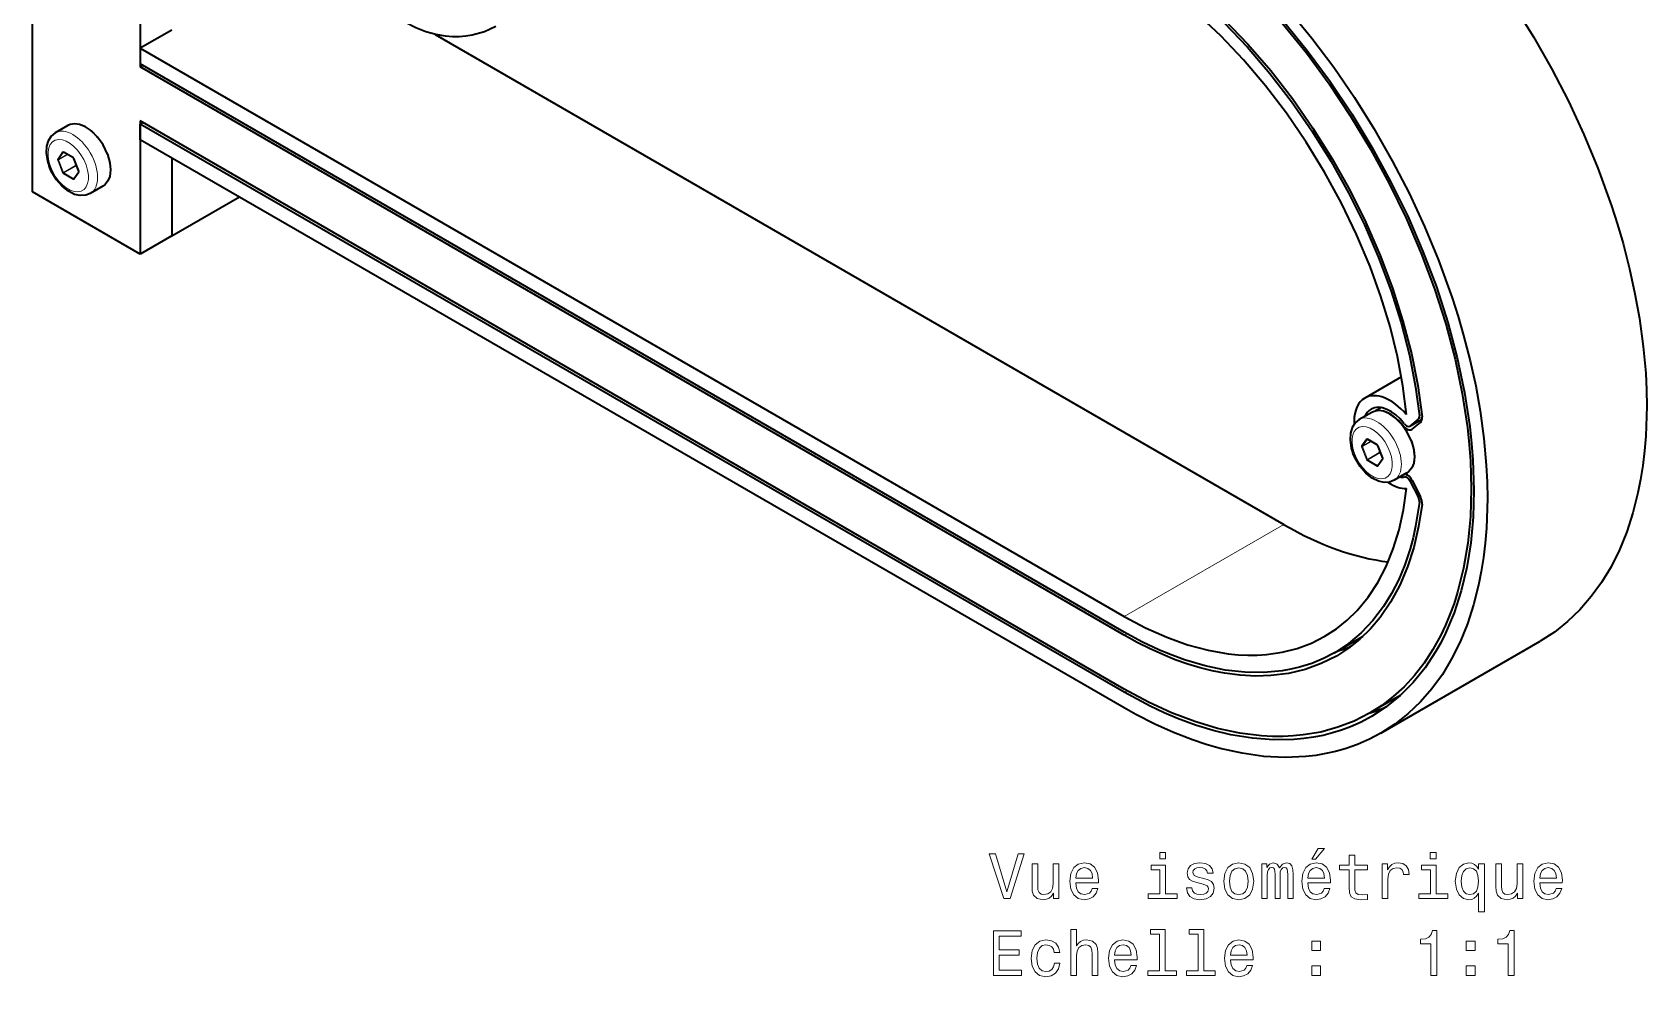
# Model space of a CAD drawing. Extents: x 146 to 1213, y 78 to 979.
# Drawn here: x 771.8 to 898.6, y 737.7 to 811.8 of the extents above; entities that cross this region are included whole.
import ezdxf

# ---------------------------------------------------------------- set-up
doc = ezdxf.new("R2010")
doc.units = 0

msp = doc.modelspace()

# ---------------------------------------------------------------- linework, layer by layer
at = {"color": 7, "lineweight": 35, "ltscale": 0.224539}
for p, q in [((780.26, 819.54), (780.26, 810.56)), ((780.26, 803.38), (780.26, 794.4))]:
    msp.add_line(p, q, dxfattribs=at)
at = {"color": 7, "lineweight": 35, "ltscale": 0.09781}
msp.add_line((771.78, 809.91), (771.78, 813.83), dxfattribs=at)
at = {"color": 7, "lineweight": 35, "ltscale": 0.071444}
msp.add_line((782.74, 811.99), (780.26, 810.56), dxfattribs=at)
at = {"color": 7, "lineweight": 35}
for p, q in [((803.42, 811.64), (870.06, 773.17)), ((780.26, 810.56), (857.54, 765.94)), ((857.54, 764.72), (780.26, 809.33)), ((857.54, 764.47), (780.26, 809.09)), ((857.54, 760.23), (780.26, 804.85)), ((857.54, 759.99), (780.26, 804.61)), ((857.54, 758.76), (780.26, 803.38))]:
    msp.add_line(p, q, dxfattribs=at)
at = {"color": 7, "lineweight": 35, "ltscale": 0.030618}
for p, q in [((780.26, 810.56), (780.26, 809.33)), ((780.26, 810.56), (780.26, 809.33)), ((780.26, 803.38), (780.26, 804.61)), ((780.26, 804.61), (780.26, 803.38))]:
    msp.add_line(p, q, dxfattribs=at)
at = {"color": 7, "lineweight": 35, "ltscale": 0.265363}
msp.add_line((771.78, 799.3), (771.78, 809.91), dxfattribs=at)
at = {"color": 7, "lineweight": 35, "ltscale": 0.006125}
for p, q in [((780.26, 809.33), (780.26, 809.09)), ((780.47, 809.21), (780.26, 809.09)), ((780.26, 804.85), (780.26, 804.61)), ((780.47, 804.73), (780.26, 804.61))]:
    msp.add_line(p, q, dxfattribs=at)
at = {"color": 7, "lineweight": 35, "ltscale": 0.028578}
for p, q in [((774.57, 804.5), (773.58, 803.93)), ((876.98, 781.97), (875.99, 781.4)), ((879.73, 777.21), (878.74, 776.64))]:
    msp.add_line(p, q, dxfattribs=at)
at = {"color": 7, "lineweight": 13, "ltscale": 0.01686}
for p, q in [((774.16, 802.42), (773.77, 801.86)), ((774.22, 802.4), (773.83, 801.85)), ((775.05, 800.26), (775.44, 800.82)), ((876.56, 779.89), (876.17, 779.34)), ((877.46, 777.74), (877.85, 778.29))]:
    msp.add_line(p, q, dxfattribs=at)
at = {"color": 7, "lineweight": 13, "ltscale": 0.026806}
for p, q in [((773.77, 801.78), (774.16, 800.78)), ((775.44, 800.9), (775.05, 801.9))]:
    msp.add_line(p, q, dxfattribs=at)
at = {"color": 7, "lineweight": 13, "ltscale": 0.019478}
msp.add_line((774.51, 802.24), (773.83, 801.85), dxfattribs=at)
at = {"color": 7, "lineweight": 13, "ltscale": 0.020498}
msp.add_line((774.54, 802.21), (773.83, 801.8), dxfattribs=at)
at = {"color": 7, "lineweight": 13, "ltscale": 0.026804}
for p, q in [((773.83, 801.8), (774.22, 800.81)), ((876.17, 779.26), (876.56, 778.26)), ((877.85, 778.37), (877.46, 779.37))]:
    msp.add_line(p, q, dxfattribs=at)
at = {"color": 7, "lineweight": 13, "ltscale": 0.022392}
for p, q in [((774.99, 801.97), (774.22, 802.42)), ((774.22, 800.71), (774.99, 800.26)), ((876.66, 778.24), (877.43, 777.79))]:
    msp.add_line(p, q, dxfattribs=at)
at = {"color": 7, "lineweight": 35, "ltscale": 0.000190148}
for p, q in [((774.23, 802.4), (774.22, 802.4)), ((876.63, 779.87), (876.63, 779.87))]:
    msp.add_line(p, q, dxfattribs=at)
at = {"color": 7, "lineweight": 13, "ltscale": 0.027277}
for p, q in [((775.17, 801.35), (774.22, 800.81)), ((775.2, 801.31), (774.25, 800.77)), ((877.57, 778.82), (876.63, 778.28))]:
    msp.add_line(p, q, dxfattribs=at)
at = {"color": 7, "lineweight": 35, "ltscale": 0.022391}
for p, q in [((775, 801.95), (774.23, 802.4)), ((877.41, 779.42), (876.63, 779.87))]:
    msp.add_line(p, q, dxfattribs=at)
at = {"color": 7, "lineweight": 35, "ltscale": 0.026806}
msp.add_line((775.43, 800.9), (775.04, 801.9), dxfattribs=at)
at = {"color": 7, "lineweight": 13, "ltscale": 0.004038}
msp.add_line((775.19, 801.52), (775.22, 801.36), dxfattribs=at)
at = {"color": 7, "lineweight": 13, "ltscale": 0.001008}
for p, q in [((775.22, 801.36), (775.26, 801.35)), ((877.62, 778.83), (877.66, 778.82))]:
    msp.add_line(p, q, dxfattribs=at)
at = {"color": 7, "lineweight": 35, "ltscale": 0.153094}
for p, q in [((782.74, 801.95), (782.74, 795.83)), ((782.74, 801.95), (782.74, 795.83)), ((782.74, 795.83), (788.04, 798.89))]:
    msp.add_line(p, q, dxfattribs=at)
at = {"color": 7, "lineweight": 13, "ltscale": 0.022391}
msp.add_line((774.25, 800.77), (775.03, 800.32), dxfattribs=at)
at = {"color": 7, "lineweight": 13, "ltscale": 0.001214}
msp.add_line((775.07, 800.34), (775.03, 800.32), dxfattribs=at)
at = {"color": 7, "lineweight": 35, "ltscale": 0.016861}
msp.add_line((775.05, 800.31), (775.44, 800.86), dxfattribs=at)
at = {"color": 7, "lineweight": 13, "ltscale": 0.002202}
msp.add_line((775.2, 801.31), (775.28, 801.29), dxfattribs=at)
at = {"color": 7, "lineweight": 35, "ltscale": 0.244948}
msp.add_line((780.26, 794.4), (771.78, 799.3), dxfattribs=at)
at = {"color": 7, "lineweight": 35, "ltscale": 0.028577}
msp.add_line((777.32, 799.73), (776.33, 799.16), dxfattribs=at)
at = {"color": 7, "lineweight": 35, "ltscale": 0.071445}
msp.add_line((782.74, 795.83), (780.26, 794.4), dxfattribs=at)
at = {"color": 7, "lineweight": 35, "ltscale": 0.08305}
msp.add_line((879.3, 784.76), (876.42, 783.09), dxfattribs=at)
at = {"color": 7, "lineweight": 35, "ltscale": 0.013119}
msp.add_line((877.73, 782.35), (877.27, 782.08), dxfattribs=at)
at = {"color": 7, "lineweight": 35, "ltscale": 0.027687}
msp.add_line((879.97, 780.89), (880.93, 781.44), dxfattribs=at)
at = {"color": 7, "lineweight": 13, "ltscale": 0.02706}
msp.add_line((879.99, 780.9), (880.93, 781.44), dxfattribs=at)
at = {"color": 7, "lineweight": 35, "ltscale": 0.020883}
for p, q in [((879.99, 780.9), (880.64, 781.43)), ((880.15, 780.65), (880.8, 781.18))]:
    msp.add_line(p, q, dxfattribs=at)
at = {"color": 7, "lineweight": 13, "ltscale": 0.008372}
msp.add_line((880.93, 781.6), (880.64, 781.43), dxfattribs=at)
at = {"color": 7, "lineweight": 13, "ltscale": 0.005466}
msp.add_line((880.91, 781.81), (880.72, 781.7), dxfattribs=at)
at = {"color": 7, "lineweight": 13, "ltscale": 0.016861}
msp.add_line((876.63, 779.87), (876.24, 779.32), dxfattribs=at)
at = {"color": 7, "lineweight": 13, "ltscale": 0.022393}
for p, q in [((877.4, 779.45), (876.62, 779.89)), ((876.62, 778.18), (877.4, 777.73))]:
    msp.add_line(p, q, dxfattribs=at)
at = {"color": 7, "lineweight": 13, "ltscale": 0.004534}
msp.add_line((879.58, 781.02), (879.42, 780.93), dxfattribs=at)
at = {"color": 7, "lineweight": 13, "ltscale": 0.01948}
msp.add_line((876.91, 779.71), (876.24, 779.32), dxfattribs=at)
at = {"color": 7, "lineweight": 13, "ltscale": 0.0205}
msp.add_line((876.95, 779.69), (876.24, 779.28), dxfattribs=at)
at = {"color": 7, "lineweight": 13, "ltscale": 0.026805}
msp.add_line((876.24, 779.28), (876.63, 778.28), dxfattribs=at)
at = {"color": 7, "lineweight": 13, "ltscale": 0.027278}
msp.add_line((877.6, 778.79), (876.66, 778.24), dxfattribs=at)
at = {"color": 7, "lineweight": 35, "ltscale": 0.026805}
msp.add_line((877.84, 778.37), (877.45, 779.37), dxfattribs=at)
at = {"color": 7, "lineweight": 13, "ltscale": 0.004037}
msp.add_line((877.6, 778.99), (877.62, 778.83), dxfattribs=at)
at = {"color": 7, "lineweight": 13, "ltscale": 0.002201}
msp.add_line((877.6, 778.79), (877.69, 778.76), dxfattribs=at)
at = {"color": 7, "lineweight": 13, "ltscale": 0.001213}
msp.add_line((877.48, 777.82), (877.43, 777.79), dxfattribs=at)
at = {"color": 7, "lineweight": 35, "ltscale": 0.01686}
msp.add_line((877.45, 777.79), (877.84, 778.34), dxfattribs=at)
at = {"color": 7, "lineweight": 13, "ltscale": 0.007484}
msp.add_line((879.79, 777.05), (879.53, 776.9), dxfattribs=at)
at = {"color": 7, "lineweight": 13, "ltscale": 0.004341}
msp.add_line((880.14, 776.64), (879.99, 776.55), dxfattribs=at)
at = {"color": 7, "lineweight": 35, "ltscale": 0.035764}
for p, q in [((879.99, 776.55), (880.64, 775.28)), ((880.15, 776.61), (880.8, 775.34))]:
    msp.add_line(p, q, dxfattribs=at)
at = {"color": 7, "lineweight": 13, "ltscale": 0.00435}
msp.add_line((880.64, 775.28), (880.79, 775.36), dxfattribs=at)
at = {"color": 7, "lineweight": 13, "ltscale": 0.005617}
msp.add_line((880.72, 774.92), (880.91, 775.03), dxfattribs=at)
at = {"color": 7, "lineweight": 13, "ltscale": 0.361298}
msp.add_line((857.54, 765.94), (870.06, 773.17), dxfattribs=at)
at = {"color": 7, "lineweight": 13, "ltscale": 0.006151}
msp.add_line((857.76, 764.59), (857.54, 764.47), dxfattribs=at)
at = {"color": 7, "lineweight": 35, "ltscale": 0.064684}
msp.add_line((874.05, 763.09), (876.29, 764.39), dxfattribs=at)
at = {"color": 7, "lineweight": 35, "ltscale": 0.3613}
msp.add_line((877.69, 756.78), (890.21, 764.01), dxfattribs=at)
at = {"color": 7, "lineweight": 13, "ltscale": 0.006146}
msp.add_line((857.54, 759.99), (857.76, 760.11), dxfattribs=at)
at = {"color": 7, "lineweight": 35, "ltscale": 0.069831}
msp.add_line((879.21, 759.74), (876.8, 758.34), dxfattribs=at)
at = {"color": 7, "lineweight": 35}
for points in [[(857.54, 823.39), (858.62, 822.74), (859.69, 822.05), (860.77, 821.3), (861.85, 820.51), (863.96, 818.8), (866.04, 816.92), (868.07, 814.89), (870.02, 812.71), (871.91, 810.39), (873.71, 807.96), (875.41, 805.42), (876.99, 802.8), (878.46, 800.11), (879.8, 797.38), (880.99, 794.61), (882.05, 791.82), (882.95, 789.03), (883.69, 786.25), (884.27, 783.53), (884.68, 780.85), (884.82, 779.53), (884.92, 778.24), (884.99, 775.84)], [(857.54, 823.14), (858.61, 822.5), (859.68, 821.81), (860.76, 821.07), (861.83, 820.28), (863.94, 818.57), (866, 816.7), (868.02, 814.67), (869.97, 812.5), (871.84, 810.19), (873.63, 807.77), (875.31, 805.24), (876.89, 802.63), (878.35, 799.95), (879.68, 797.21), (880.87, 794.45), (881.91, 791.68), (882.79, 788.91), (883.52, 786.15), (884.09, 783.44), (884.49, 780.77), (884.62, 779.46), (884.72, 778.17), (884.78, 775.96)], [(857.54, 818.9), (858.54, 818.3), (859.53, 817.66), (860.53, 816.96), (861.53, 816.21), (863.48, 814.6), (865.39, 812.82), (867.25, 810.88), (869.04, 808.81), (870.74, 806.61), (872.35, 804.29), (873.86, 801.89), (875.25, 799.41), (876.51, 796.88), (877.63, 794.3), (878.61, 791.72), (879.43, 789.14), (880.09, 786.58), (880.59, 784.07), (880.93, 781.61)], [(857.54, 818.66), (858.53, 818.06), (859.52, 817.42), (860.52, 816.72), (861.51, 815.98), (863.46, 814.37), (865.36, 812.59), (867.21, 810.66), (868.98, 808.59), (870.68, 806.39), (872.28, 804.08), (873.78, 801.68), (875.15, 799.21), (876.4, 796.69), (877.51, 794.14), (878.47, 791.57), (879.28, 789), (879.93, 786.45), (880.42, 783.94), (880.72, 781.7)], [(879.7, 781.81), (879.42, 784.06), (878.99, 786.36), (878.41, 788.7), (877.7, 791.06), (876.84, 793.42), (875.79, 795.93), (874.6, 798.41), (873.27, 800.83), (871.83, 803.19), (870.28, 805.46), (868.63, 807.61), (866.91, 809.64), (865.11, 811.54), (863.25, 813.28), (861.35, 814.85), (860.39, 815.58), (859.42, 816.25), (857.54, 817.43)], [(870.38, 813.67), (872.27, 811.36), (873.99, 809.07), (875.62, 806.69), (877.15, 804.25), (878.58, 801.73), (879.91, 799.17), (881.12, 796.56), (882.22, 793.92), (883.29, 790.97), (883.76, 789.49), (884.19, 788), (884.7, 786.03), (885.14, 784.06), (885.49, 782.1), (885.78, 779.92), (885.97, 777.82), (886.03, 776.51), (886.06, 775.22)], [(888.13, 813.92), (889.67, 811.47), (891.1, 808.96), (892.43, 806.4), (893.64, 803.79), (894.73, 801.15), (895.8, 798.2), (896.28, 796.71), (896.71, 795.23), (897.22, 793.25), (897.65, 791.28), (898, 789.33), (898.3, 787.15), (898.49, 785.05), (898.55, 783.74), (898.57, 782.45)], [(808.19, 812.27), (807.3, 811.86), (806.33, 811.59), (805.83, 811.5), (805.3, 811.46), (804.77, 811.46), (804.22, 811.5), (803.46, 811.63), (802.68, 811.85), (801.89, 812.17), (801.1, 812.58)], [(773.58, 803.93), (773.26, 803.66), (773.03, 803.29), (772.9, 802.87), (772.87, 802.33), (772.97, 801.7), (773.09, 801.29)], [(777.69, 802.24), (777.33, 802.98), (776.91, 803.58), (776.42, 804.07), (775.96, 804.39), (775.49, 804.58), (775.11, 804.63), (774.75, 804.58), (774.57, 804.5)], [(777.69, 802.24), (777.87, 801.57), (777.92, 801.01), (777.86, 800.5), (777.72, 800.14), (777.49, 799.86), (777.32, 799.73)], [(776.33, 799.16), (775.97, 799.02), (775.53, 799), (775.1, 799.09), (774.62, 799.33), (774.11, 799.73), (773.67, 800.24), (773.26, 800.9), (773.09, 801.29)], [(898.57, 782.45), (898.5, 780.1), (898.4, 778.94), (898.27, 777.81), (898.09, 776.71), (897.88, 775.64), (897.49, 774.08), (897, 772.58), (896.43, 771.17), (895.77, 769.83), (895.03, 768.62), (894.22, 767.5), (893.33, 766.47), (892.36, 765.54), (891.32, 764.72), (890.21, 764.01)], [(875.99, 781.4), (875.67, 781.14), (875.43, 780.77), (875.31, 780.34), (875.28, 779.81), (875.37, 779.17), (875.5, 778.77)], [(880.09, 779.71), (879.74, 780.46), (879.31, 781.05), (878.82, 781.55), (878.36, 781.86), (877.9, 782.06), (877.51, 782.11), (877.16, 782.05), (876.98, 781.97)], [(878.74, 776.64), (878.37, 776.49), (877.94, 776.47), (877.5, 776.57), (877.02, 776.8), (876.52, 777.2), (876.07, 777.71), (875.67, 778.37), (875.5, 778.77)], [(880.09, 779.71), (880.28, 779.04), (880.33, 778.48), (880.27, 777.98), (880.12, 777.62), (879.9, 777.33), (879.73, 777.21)], [(873.3, 764.39), (874.2, 764.98), (875.05, 765.65), (875.84, 766.42), (876.69, 767.45), (877.45, 768.61), (878.11, 769.88), (878.67, 771.26), (879.12, 772.74), (879.46, 774.31), (879.7, 775.98)], [(880.72, 774.92), (880.42, 773.03), (880.22, 772.13), (879.99, 771.26), (879.58, 770.01), (879.09, 768.84), (878.53, 767.74), (877.9, 766.72), (877.07, 765.63), (876.15, 764.66), (875.14, 763.81), (874.05, 763.09)], [(880.93, 774.77), (880.66, 773.02), (880.28, 771.37), (879.78, 769.83), (879.17, 768.39), (878.46, 767.07), (877.64, 765.87), (876.87, 764.97), (876.05, 764.16), (875.15, 763.45), (874.2, 762.83)], [(884.78, 775.96), (884.72, 773.79), (884.52, 771.71), (884.18, 769.73), (883.72, 767.86), (883.44, 766.96), (883.12, 766.09), (882.78, 765.27), (882.4, 764.48), (881.78, 763.34), (881.09, 762.29), (880.33, 761.32), (879.52, 760.43), (878.66, 759.65), (877.76, 758.95), (876.8, 758.34)], [(884.99, 775.84), (884.93, 773.74), (884.75, 771.72), (884.44, 769.79), (884, 767.96), (883.45, 766.24), (882.78, 764.64), (882.4, 763.88), (881.99, 763.16), (881.16, 761.9), (880.23, 760.76), (879.22, 759.74), (878.12, 758.85), (876.95, 758.08)], [(886.06, 775.22), (885.98, 772.87), (885.89, 771.71), (885.75, 770.58), (885.58, 769.48), (885.37, 768.41), (884.97, 766.85), (884.49, 765.36), (883.91, 763.94), (883.25, 762.61), (882.52, 761.39), (881.7, 760.27), (880.81, 759.24), (879.84, 758.32), (878.8, 757.5), (877.69, 756.78)], [(857.54, 765.94), (859.21, 765.05), (860.87, 764.31), (862.51, 763.72), (864.12, 763.29), (865.69, 763.02), (866.48, 762.94), (867.25, 762.91), (867.98, 762.91), (868.7, 762.96), (869.93, 763.14), (871.11, 763.44), (872.24, 763.86), (873.3, 764.39)], [(874.05, 763.09), (873.18, 762.64), (872.26, 762.26), (871.31, 761.96), (870.63, 761.8), (869.93, 761.68), (868.5, 761.55), (867, 761.57), (865.46, 761.74), (863.88, 762.07), (862.27, 762.54), (861.29, 762.9), (860.31, 763.31), (858.93, 763.96), (857.54, 764.72)], [(874.2, 762.83), (873.01, 762.24), (871.75, 761.78), (870.43, 761.47), (869.04, 761.3), (867.86, 761.26), (866.64, 761.33), (865.4, 761.49), (864.45, 761.67), (863.49, 761.91), (862.52, 762.21), (861.54, 762.55), (860.56, 762.95), (859.56, 763.4), (858.55, 763.91), (857.54, 764.47)], [(876.8, 758.34), (875.59, 757.73), (874.32, 757.24), (872.99, 756.87), (871.6, 756.64), (870.81, 756.56), (870.01, 756.53), (869.17, 756.53), (868.33, 756.58), (866.61, 756.79), (864.86, 757.16), (863.07, 757.69), (861.26, 758.38), (859.43, 759.22), (857.54, 760.23)], [(876.95, 758.08), (876.14, 757.65), (875.3, 757.28), (874.61, 757.02), (873.89, 756.8), (873.16, 756.61), (872.41, 756.47), (871.64, 756.36), (870.86, 756.28), (869.26, 756.26), (867.61, 756.38), (865.91, 756.66), (864.53, 756.99), (863.14, 757.42), (861.73, 757.94), (860.66, 758.39), (859.58, 758.9), (857.54, 759.99)], [(877.69, 756.78), (876.79, 756.31), (875.86, 755.9), (874.89, 755.56), (874.14, 755.35), (873.38, 755.18), (872.59, 755.04), (871.8, 754.95), (870.17, 754.88), (868.5, 754.96), (866.79, 755.2), (865.06, 755.58), (863.97, 755.89), (862.89, 756.26), (861.41, 756.83), (859.93, 757.5), (858.46, 758.25), (857.54, 758.76)]]:
    msp.add_lwpolyline(points, dxfattribs=at)
at = {"color": 7, "lineweight": 13}
for points in [[(849.2, 747.31), (848.32, 744.32), (847.42, 747.31), (846.94, 747.31), (848.07, 743.8), (848.57, 743.8), (849.68, 747.31)], [(860.79, 747.42), (860.32, 747.42), (860.32, 746.92), (860.79, 746.92)], [(872.26, 746.88), (872.56, 746.88), (873.26, 747.73), (872.76, 747.73)], [(875.19, 746.04), (875.19, 744.68), (875.22, 744.24), (875.37, 743.94), (875.65, 743.76), (876.13, 743.7), (876.65, 743.73), (876.65, 744.11), (876.27, 744.08), (875.92, 744.12), (875.73, 744.25), (875.65, 744.46), (875.64, 744.76), (875.64, 746.04), (876.65, 746.04), (876.65, 746.42), (875.64, 746.42), (875.64, 747.21), (875.19, 747.21), (875.19, 746.42), (874.43, 746.42), (874.43, 746.04)], [(882.04, 747.42), (881.57, 747.42), (881.57, 746.92), (882.04, 746.92)], [(852.4, 746.51), (851.96, 746.51), (851.96, 744.94), (851.9, 744.58), (851.76, 744.32), (851.53, 744.16), (851.23, 744.11), (851, 744.15), (850.85, 744.27), (850.76, 744.48), (850.74, 744.77), (850.74, 746.51), (850.3, 746.51), (850.3, 744.73), (850.31, 744.37), (850.41, 744.07), (850.7, 743.8), (851.17, 743.7), (851.42, 743.74), (851.64, 743.83), (851.82, 743.99), (851.98, 744.21), (851.98, 743.8), (852.4, 743.8)], [(853.74, 745.03), (855.51, 745.03), (855.52, 745.23), (855.44, 745.81), (855.21, 746.25), (854.86, 746.51), (854.39, 746.6), (853.93, 746.5), (853.58, 746.22), (853.35, 745.76), (853.27, 745.16), (853.35, 744.54), (853.57, 744.08), (853.92, 743.8), (854.38, 743.7), (854.77, 743.77), (855.09, 743.94), (855.33, 744.21), (855.47, 744.58), (855.03, 744.58), (854.94, 744.38), (854.8, 744.22), (854.43, 744.1), (854.14, 744.16), (853.93, 744.33), (853.79, 744.62), (853.74, 745.01)], [(853.74, 745.4), (853.79, 745.75), (853.93, 746), (854.13, 746.16), (854.41, 746.22), (854.67, 746.16), (854.88, 746), (855.01, 745.75), (855.05, 745.4)], [(860.78, 744.17), (860.78, 746.42), (859.64, 746.42), (859.64, 746.04), (860.33, 746.04), (860.33, 744.17), (859.42, 744.17), (859.42, 743.8), (861.69, 743.8), (861.69, 744.17)], [(863.78, 745.38), (863.35, 745.48), (863.04, 745.6), (862.93, 745.83), (862.96, 746), (863.07, 746.12), (863.24, 746.2), (863.48, 746.23), (863.72, 746.2), (863.91, 746.1), (864.03, 745.97), (864.08, 745.79), (864.51, 745.79), (864.51, 745.8), (864.44, 746.13), (864.23, 746.38), (863.91, 746.54), (863.48, 746.6), (863.06, 746.54), (862.74, 746.38), (862.55, 746.13), (862.49, 745.82), (862.53, 745.51), (862.67, 745.3), (862.9, 745.15), (863.24, 745.05), (863.74, 744.92), (864.04, 744.8), (864.12, 744.7), (864.15, 744.55), (864.1, 744.36), (863.98, 744.22), (863.79, 744.13), (863.52, 744.1), (863.25, 744.13), (863.05, 744.23), (862.91, 744.41), (862.85, 744.64), (862.42, 744.64), (862.5, 744.24), (862.7, 743.95), (863.03, 743.77), (863.48, 743.7), (863.96, 743.77), (864.31, 743.95), (864.52, 744.23), (864.59, 744.6), (864.54, 744.91), (864.38, 745.13), (864.12, 745.27)], [(865.36, 745.15), (865.44, 744.54), (865.67, 744.08), (866.04, 743.8), (866.54, 743.7), (867.02, 743.8), (867.39, 744.08), (867.62, 744.53), (867.71, 745.15), (867.62, 745.77), (867.39, 746.23), (867.02, 746.5), (866.54, 746.6), (866.04, 746.5), (865.67, 746.22), (865.44, 745.77)], [(865.81, 745.16), (865.86, 745.61), (866, 745.94), (866.23, 746.14), (866.54, 746.21), (866.84, 746.14), (867.06, 745.94), (867.21, 745.61), (867.26, 745.16), (867.21, 744.7), (867.06, 744.36), (866.84, 744.16), (866.54, 744.1), (866.23, 744.16), (866, 744.36), (865.86, 744.7)], [(868.35, 743.8), (868.76, 743.8), (868.76, 745.61), (868.78, 745.88), (868.86, 746.08), (868.98, 746.2), (869.13, 746.24), (869.25, 746.2), (869.33, 746.1), (869.37, 745.93), (869.38, 745.7), (869.38, 743.8), (869.77, 743.8), (869.77, 745.61), (869.79, 745.88), (869.87, 746.07), (869.99, 746.2), (870.14, 746.24), (870.26, 746.2), (870.34, 746.1), (870.39, 745.7), (870.39, 743.8), (870.8, 743.8), (870.8, 745.67), (870.78, 746.06), (870.7, 746.36), (870.53, 746.54), (870.27, 746.6), (869.96, 746.5), (869.73, 746.21), (869.54, 746.5), (869.23, 746.6), (868.94, 746.5), (868.74, 746.22), (868.74, 746.51), (868.35, 746.51)], [(871.95, 745.03), (873.73, 745.03), (873.73, 745.23), (873.65, 745.81), (873.43, 746.25), (873.08, 746.51), (872.61, 746.6), (872.15, 746.5), (871.8, 746.22), (871.57, 745.76), (871.49, 745.16), (871.56, 744.54), (871.79, 744.08), (872.14, 743.8), (872.59, 743.7), (872.99, 743.77), (873.31, 743.94), (873.55, 744.21), (873.68, 744.58), (873.24, 744.58), (873.15, 744.38), (873.02, 744.22), (872.65, 744.1), (872.36, 744.16), (872.14, 744.33), (872, 744.62), (871.95, 745.01)], [(871.95, 745.4), (872.01, 745.75), (872.14, 746), (872.35, 746.16), (872.62, 746.22), (872.89, 746.16), (873.1, 746), (873.22, 745.75), (873.27, 745.4)], [(877.8, 743.8), (878.25, 743.8), (878.25, 745.35), (878.29, 745.72), (878.43, 745.99), (878.65, 746.15), (878.95, 746.21), (879.17, 746.17), (879.33, 746.07), (879.44, 745.9), (879.47, 745.67), (879.92, 745.67), (879.86, 746.07), (879.69, 746.37), (879.42, 746.54), (879.04, 746.6), (878.78, 746.56), (878.56, 746.46), (878.36, 746.29), (878.21, 746.06), (878.21, 746.51), (877.8, 746.51)], [(882.03, 744.17), (882.03, 746.42), (880.89, 746.42), (880.89, 746.04), (881.58, 746.04), (881.58, 744.17), (880.68, 744.17), (880.68, 743.8), (882.95, 743.8), (882.95, 744.17)], [(885.37, 746.09), (885.22, 746.32), (885.04, 746.48), (884.83, 746.57), (884.6, 746.6), (884.17, 746.5), (883.83, 746.22), (883.62, 745.77), (883.54, 745.16), (883.62, 744.54), (883.83, 744.09), (884.17, 743.8), (884.6, 743.7), (884.83, 743.73), (885.03, 743.82), (885.21, 743.98), (885.37, 744.21), (885.37, 742.75), (885.82, 742.75), (885.82, 746.51), (885.37, 746.51)], [(883.99, 745.16), (884.04, 745.61), (884.18, 745.93), (884.39, 746.14), (884.67, 746.21), (884.96, 746.14), (885.19, 745.94), (885.32, 745.61), (885.37, 745.16), (885.32, 744.7), (885.19, 744.37), (884.96, 744.17), (884.67, 744.1), (884.39, 744.17), (884.18, 744.37), (884.04, 744.7)], [(888.83, 746.51), (888.39, 746.51), (888.39, 744.94), (888.34, 744.58), (888.19, 744.32), (887.96, 744.16), (887.67, 744.11), (887.43, 744.15), (887.28, 744.27), (887.19, 744.48), (887.17, 744.77), (887.17, 746.51), (886.73, 746.51), (886.73, 744.73), (886.74, 744.37), (886.84, 744.07), (887.13, 743.8), (887.6, 743.7), (887.85, 743.74), (888.07, 743.83), (888.26, 743.99), (888.41, 744.21), (888.41, 743.8), (888.83, 743.8)], [(890.17, 745.03), (891.94, 745.03), (891.95, 745.23), (891.87, 745.81), (891.65, 746.25), (891.29, 746.51), (890.82, 746.6), (890.36, 746.5), (890.01, 746.22), (889.78, 745.76), (889.7, 745.16), (889.78, 744.54), (890.01, 744.08), (890.35, 743.8), (890.81, 743.7), (891.2, 743.77), (891.52, 743.94), (891.76, 744.21), (891.9, 744.58), (891.46, 744.58), (891.37, 744.38), (891.24, 744.22), (890.86, 744.1), (890.58, 744.16), (890.36, 744.33), (890.22, 744.62), (890.17, 745.01)], [(890.17, 745.4), (890.22, 745.75), (890.36, 746), (890.57, 746.16), (890.84, 746.22), (891.11, 746.16), (891.31, 746), (891.44, 745.75), (891.48, 745.4)], [(847.26, 737.75), (849.48, 737.75), (849.48, 738.18), (847.72, 738.18), (847.72, 739.36), (849.29, 739.36), (849.29, 739.78), (847.72, 739.78), (847.72, 740.83), (849.44, 740.83), (849.44, 741.25), (847.26, 741.25)], [(852.04, 739.56), (852.47, 739.56), (852.38, 739.97), (852.17, 740.28), (851.83, 740.48), (851.39, 740.56), (850.91, 740.46), (850.54, 740.17), (850.31, 739.72), (850.23, 739.1), (850.3, 738.49), (850.53, 738.04), (850.89, 737.75), (851.38, 737.66), (851.81, 737.73), (852.15, 737.94), (852.38, 738.28), (852.48, 738.72), (852.06, 738.72), (851.98, 738.44), (851.84, 738.23), (851.64, 738.1), (851.39, 738.06), (851.08, 738.12), (850.86, 738.32), (850.72, 738.65), (850.68, 739.11), (850.72, 739.57), (850.87, 739.9), (851.09, 740.1), (851.39, 740.17), (851.65, 740.12), (851.85, 740.01), (851.98, 739.82)], [(853.35, 737.75), (853.79, 737.75), (853.79, 739.32), (853.84, 739.67), (853.98, 739.94), (854.21, 740.1), (854.51, 740.16), (854.75, 740.11), (854.91, 739.97), (854.98, 739.75), (855.01, 739.44), (855.01, 737.75), (855.45, 737.75), (855.45, 739.53), (855.43, 739.89), (855.34, 740.19), (855.04, 740.46), (854.58, 740.56), (854.33, 740.52), (854.11, 740.43), (853.93, 740.27), (853.79, 740.07), (853.79, 741.37), (853.35, 741.37)], [(856.77, 738.98), (858.55, 738.98), (858.55, 739.19), (858.47, 739.77), (858.25, 740.2), (857.9, 740.46), (857.43, 740.56), (856.97, 740.46), (856.62, 740.17), (856.39, 739.72), (856.31, 739.11), (856.38, 738.49), (856.61, 738.04), (856.96, 737.75), (857.41, 737.66), (857.81, 737.72), (858.13, 737.89), (858.37, 738.17), (858.5, 738.53), (858.06, 738.53), (857.97, 738.33), (857.84, 738.18), (857.47, 738.06), (857.18, 738.11), (856.96, 738.29), (856.82, 738.58), (856.77, 738.96)], [(860.3, 741), (860.3, 738.13), (859.39, 738.13), (859.39, 737.75), (861.65, 737.75), (861.65, 738.13), (860.75, 738.13), (860.75, 741.37), (859.61, 741.37), (859.61, 741)], [(863.34, 741), (863.34, 738.13), (862.42, 738.13), (862.42, 737.75), (864.69, 737.75), (864.69, 738.13), (863.78, 738.13), (863.78, 741.37), (862.64, 741.37), (862.64, 741)], [(865.88, 738.98), (867.65, 738.98), (867.66, 739.19), (867.58, 739.77), (867.36, 740.2), (867, 740.46), (866.54, 740.56), (866.08, 740.46), (865.72, 740.17), (865.5, 739.72), (865.42, 739.11), (865.49, 738.49), (865.72, 738.04), (866.07, 737.75), (866.52, 737.66), (866.91, 737.72), (867.24, 737.89), (867.47, 738.17), (867.61, 738.53), (867.17, 738.53), (867.08, 738.33), (866.95, 738.18), (866.58, 738.06), (866.29, 738.11), (866.07, 738.29), (865.93, 738.58), (865.88, 738.96)], [(881.62, 737.75), (882.08, 737.75), (882.08, 741.28), (881.74, 741.28), (881.65, 740.97), (881.47, 740.76), (881.19, 740.64), (880.81, 740.6), (880.81, 740.24), (881.62, 740.24)], [(887.7, 737.75), (888.16, 737.75), (888.16, 741.28), (887.81, 741.28), (887.72, 740.97), (887.54, 740.76), (887.26, 740.64), (886.88, 740.6), (886.88, 740.24), (887.7, 740.24)], [(856.77, 739.35), (856.83, 739.7), (856.96, 739.96), (857.17, 740.11), (857.44, 740.17), (857.71, 740.11), (857.92, 739.96), (858.04, 739.7), (858.09, 739.35)], [(865.88, 739.35), (865.94, 739.7), (866.07, 739.96), (866.28, 740.11), (866.55, 740.17), (866.82, 740.11), (867.02, 739.96), (867.15, 739.7), (867.2, 739.35)], [(872.26, 739.71), (872.96, 739.71), (872.96, 740.46), (872.26, 740.46)], [(884.4, 739.71), (885.1, 739.71), (885.1, 740.46), (884.4, 740.46)], [(872.26, 737.75), (872.96, 737.75), (872.96, 738.5), (872.26, 738.5)], [(884.4, 737.75), (885.1, 737.75), (885.1, 738.5), (884.4, 738.5)]]:
    msp.add_lwpolyline(points, close=True, dxfattribs=at)
at = {"color": 7, "lineweight": 35}
for centre, radius, start, end in [((774.94, 801.86), 0.106, 19.8785, 55.2989), ((775.37, 800.87), 0.0644, 352.3851, 24.9944), ((879.55, 781.26), 3.95, 180.0263, 183.0677), ((877.35, 779.34), 0.106, 19.8785, 55.2989), ((877.78, 778.35), 0.0644, 352.3851, 24.9944), ((870.93, 774.29), 11.56, 286.8618, 292.6977), ((872.76, 771.12), 13.39, 287.8089, 293.7258)]:
    msp.add_arc(centre, radius, start, end, dxfattribs=at)
at = {"color": 7, "lineweight": 13}
for centre, radius, start, end in [((772.85, 801.05), 2.34, 7.2735, 22.4312), ((775.12, 801.38), 0.104, 320.8028, 349.2229), ((875.25, 778.53), 2.34, 7.2735, 22.4312), ((877.52, 778.85), 0.104, 320.8028, 349.2229)]:
    msp.add_arc(centre, radius, start, end, dxfattribs=at)
for centre, major_axis, ratio, start_param, end_param in [((774.96, 801.54), (-1.38, 2.38), 0.57735, 3.141622, 6.283214), ((775.95, 802.12), (-1.38, 2.38), 0.57735, 3.141622, 6.283214), ((774.6, 801.34), (-1.12, 1.95), 0.57735, 4.426991, 10.710176), ((773.83, 801.79), (-0.05, 0.0866), 0.57735, 0.261799, 1.308997), ((773.8, 801.88), (-0.0409, 0.0287), 0.788675, 1.219917, 2.790713), ((773.8, 801.8), (-0.0466, -0.0181), 0.211325, 0.631914, 2.202711), ((773.86, 801.81), (-0.025, 0.0433), 0.57735, 0.261799, 1.308997), ((774.22, 802.34), (-0.05, 0.0866), 0.57735, 5.497787, 6.544985), ((774.19, 802.44), (-0.0409, 0.0287), 0.788675, 1.219917, 2.790713), ((774.25, 802.44), (0.025, 0.0433), 0.57735, 2.356194, 3.141593), ((774.99, 801.89), (-0.05, 0.0866), 0.57735, 4.45059, 5.497787), ((775.03, 801.99), (0.025, 0.0433), 0.57735, 2.356194, 3.141593), ((775.09, 801.92), (0.0466, 0.0181), 0.211325, 3.141593, 3.773507), ((775.2, 801.35), (-0.0495, -0.0072), 0.042906, 4.250387, 5.373351), ((775.2, 801.35), (-0.025, 0.0433), 0.57735, 1.308997, 2.356194), ((774.19, 800.8), (-0.0466, -0.0181), 0.211325, 0.631914, 2.202711), ((774.22, 800.79), (-0.05, 0.0866), 0.57735, 1.308997, 2.356194), ((774.25, 800.81), (-0.025, 0.0433), 0.57735, 1.308997, 2.356194), ((774.25, 800.73), (-0.025, -0.0433), 0.57735, 3.926991, 5.497787), ((775.03, 800.28), (-0.025, -0.0433), 0.57735, 3.926991, 5.497787), ((774.99, 800.34), (-0.05, 0.0866), 0.57735, 2.356194, 3.403392), ((775.03, 800.36), (-0.025, 0.0433), 0.57735, 2.356194, 3.04319), ((775.09, 800.28), (0.0409, -0.0287), 0.788675, 3.141471, 4.36151), ((775.48, 800.92), (0.0466, 0.0181), 0.211325, 3.141593, 3.773507), ((775.48, 800.84), (0.0409, -0.0287), 0.788675, 3.141471, 4.36151), ((775.38, 800.89), (-0.05, 0.0866), 0.57735, 3.403392, 4.45059), ((878.35, 779.59), (-1.38, 2.38), 0.57735, 3.141622, 6.283214), ((877.36, 779.02), (-1.38, 2.38), 0.57735, 3.141622, 6.283214), ((877.01, 778.81), (-1.12, 1.95), 0.57735, 4.426991, 10.710176), ((876.62, 779.81), (-0.05, 0.0866), 0.57735, 5.497787, 6.544985), ((876.6, 779.91), (-0.0409, 0.0287), 0.788675, 1.219917, 2.790713), ((876.66, 779.92), (0.025, 0.0433), 0.57735, 2.356194, 3.141593), ((876.23, 779.26), (-0.05, 0.0866), 0.57735, 0.261799, 1.308997), ((876.21, 779.36), (-0.0409, 0.0287), 0.788675, 1.219917, 2.790713), ((876.21, 779.28), (-0.0466, -0.0181), 0.211325, 0.631914, 2.202711), ((876.27, 779.28), (-0.025, 0.0433), 0.57735, 0.261799, 1.308997), ((877.4, 779.37), (-0.05, 0.0866), 0.57735, 4.45059, 5.497787), ((877.43, 779.47), (0.025, 0.0433), 0.57735, 2.356194, 3.141593), ((877.49, 779.39), (0.0466, 0.0181), 0.211325, 3.141593, 3.773507), ((877.6, 778.83), (-0.0495, -0.0072), 0.042906, 4.250387, 5.373351), ((877.6, 778.83), (-0.025, 0.0433), 0.57735, 1.308997, 2.356194), ((876.6, 778.28), (-0.0466, -0.0181), 0.211325, 0.631914, 2.202711), ((876.62, 778.26), (-0.05, 0.0866), 0.57735, 1.308997, 2.356194), ((876.66, 778.2), (-0.025, -0.0433), 0.57735, 3.926991, 5.497787), ((876.66, 778.28), (-0.025, 0.0433), 0.57735, 1.308997, 2.356194), ((877.43, 777.75), (-0.025, -0.0433), 0.57735, 3.926991, 5.497787), ((877.4, 777.81), (-0.05, 0.0866), 0.57735, 2.356194, 3.403392), ((877.43, 777.83), (-0.025, 0.0433), 0.57735, 2.356194, 3.04319), ((877.49, 777.76), (0.0409, -0.0287), 0.788675, 3.141471, 4.36151), ((877.88, 778.31), (0.0409, -0.0287), 0.788675, 3.141471, 4.36151), ((877.88, 778.39), (0.0466, 0.0181), 0.211325, 3.141593, 3.773507), ((877.79, 778.37), (-0.05, 0.0866), 0.57735, 3.403392, 4.45059)]:
    msp.add_ellipse(centre, major_axis=major_axis, ratio=ratio, start_param=start_param, end_param=end_param, dxfattribs=at)
at = {"color": 7, "lineweight": 35}
for centre, major_axis, ratio, start_param, end_param in [((878.43, 779.62), (2.01, -3.47), 0.576826, 3.140929, 3.925624), ((878.42, 779.63), (2, -3.46), 0.57735, 1.889741, 3.141355), ((878.42, 779.63), (1.5, -2.6), 0.57735, 1.806661, 3.141695), ((878.42, 779.63), (1.5, -2.6), 0.57735, 3.141695, 3.552734), ((878.42, 779.63), (-1.35, 2.34), 0.57735, 4.948253, 5.734236), ((879.72, 781.32), (0.25, -0.433), 0.57735, 4.948253, 5.647578), ((880.37, 781.85), (-0.25, 0.433), 0.57735, 3.234109, 4.052267), ((880.37, 781.85), (-0.4, 0.693), 0.57735, 3.234109, 4.052267), ((879.72, 781.32), (-0.4, 0.693), 0.57735, 1.806661, 3.141594), ((879.72, 781.32), (-0.25, 0.433), 0.57735, 2.505986, 3.141594), ((879.72, 781.32), (-0.25, 0.433), 0.57735, 3.141594, 3.234109), ((879.72, 781.32), (-0.4, 0.693), 0.57735, 3.141594, 3.234109), ((878.43, 779.63), (2, -3.46), 0.577501, 5.434016, 5.963929), ((878.42, 779.63), (1.5, -2.6), 0.57735, 5.872046, 6.047321), ((879.72, 776.45), (0.25, -0.433), 0.57735, 2.206428, 2.905728), ((879.72, 776.45), (-0.4, 0.693), 0.57735, 4.619872, 5.667472), ((879.72, 776.45), (-0.25, 0.433), 0.57735, 4.619872, 5.34802), ((880.37, 775.17), (-0.25, 0.433), 0.57735, 3.801717, 4.619872), ((880.37, 775.17), (-0.4, 0.693), 0.57735, 3.801717, 4.619872), ((868.38, 806.89), (16.78, -35.65), 0.534633, 5.627386, 5.961367)]:
    msp.add_ellipse(centre, major_axis=major_axis, ratio=ratio, start_param=start_param, end_param=end_param, dxfattribs=at)

doc.saveas('drawing.dxf')
